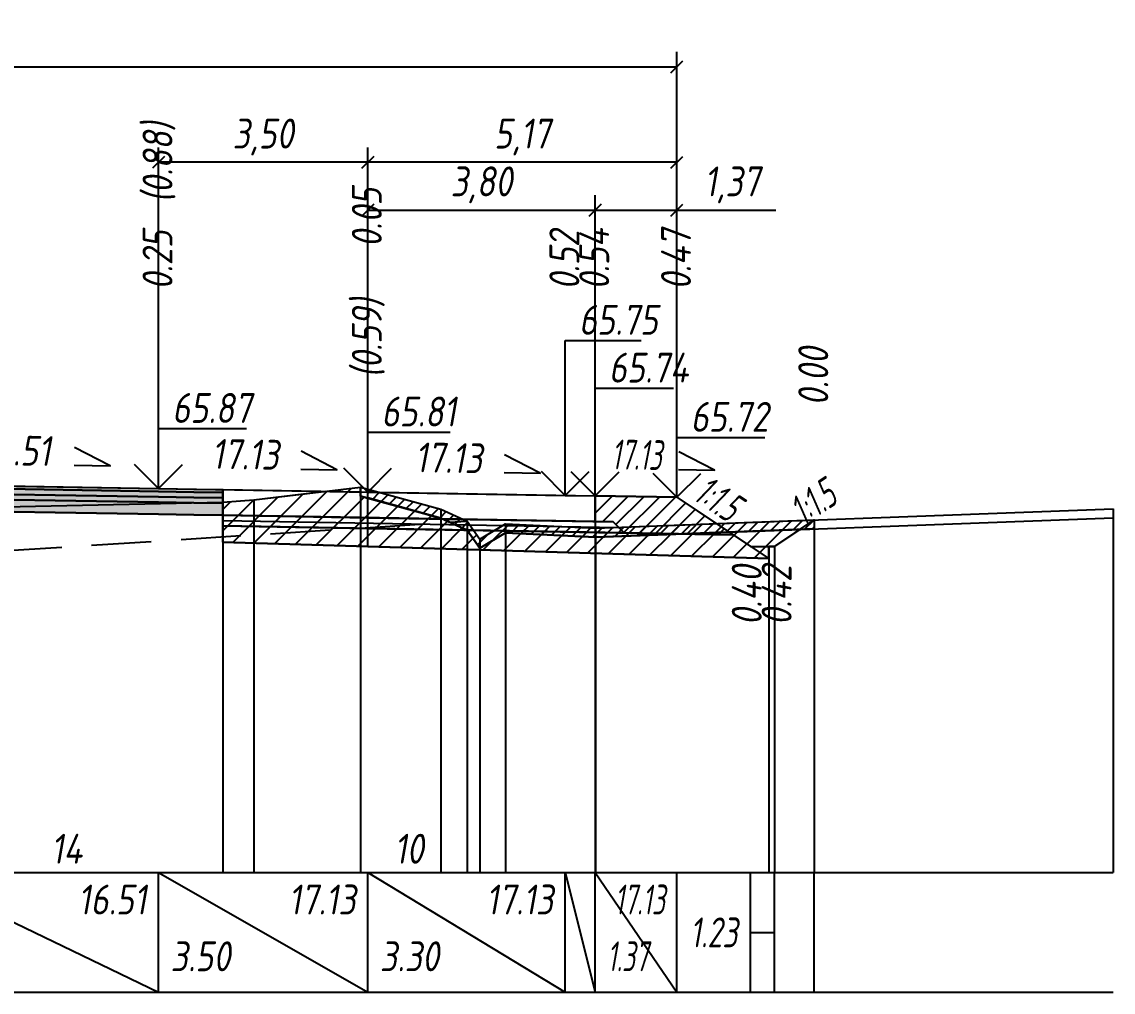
# Model space of a CAD drawing. Extents: x -717 to 1451, y -133302 to 233.
# Drawn here: x -217.5 to -126.2, y -125203.5 to -125122.3 of the extents above; entities that cross this region are included whole.
import ezdxf
from ezdxf.enums import TextEntityAlignment as Align

# ---------------------------------------------------------------- set-up
doc = ezdxf.new("R2010")
doc.units = 0
doc.linetypes.add('штриховая', pattern=[0.75, 0.5, -0.25])
for name, color, linetype in [('Интерполированный поперечник', 2, 'Continuous'), ('Код_514', 1, 'Continuous'), ('Контур_0', 7, 'Continuous'), ('Контур_2521', 7, 'Continuous'), ('Контур_2564', 7, 'Continuous'), ('Контур_2660', 7, 'Continuous'), ('Контур_2665', 7, 'Continuous'), ('Контур_400', 7, 'Continuous'), ('Контур_508', 7, 'Continuous'), ('Контур_512', 7, 'Continuous'), ('Контур_513', 7, 'Continuous'), ('Контур_818', 7, 'Continuous'), ('Красный поперечник', 1, 'Continuous'), ('Объём_2501', 7, 'Continuous'), ('Объём_2564', 7, 'Continuous'), ('Объём_2650', 7, 'Continuous'), ('Объём_2660', 7, 'Continuous'), ('Объём_2661', 7, 'Continuous'), ('Объём_2662', 7, 'Continuous'), ('Объём_2663', 7, 'Continuous'), ('Объём_2664', 7, 'Continuous'), ('Объём_2665', 7, 'Continuous'), ('Объём_2666', 7, 'Continuous'), ('Объём_2667', 7, 'Continuous'), ('Объём_2668', 7, 'Continuous'), ('Объём_2669', 7, 'Continuous'), ('Объём_2675', 7, 'Continuous'), ('Объём_2753', 7, 'Continuous'), ('Откосы', 7, 'Continuous'), ('Отметки покрытия', 7, 'Continuous'), ('Рабочие отметки', 7, 'Continuous'), ('Рабочие отметки доп.', 7, 'Continuous'), ('Слои выравнивания', 7, 'Continuous'), ('Таблица', 7, 'Continuous'), ('Уклоны проезжей части', 7, 'Continuous'), ('Черный поперечник', 3, 'Continuous')]:
    doc.layers.add(name, color=color, linetype=linetype)
for name, color, linetype, true_color in [('Контур_2540', 2, 'Continuous', 0xffff00), ('Контур_2560', 2, 'Continuous', 0xffff00), ('Контур_2561', 7, 'Continuous', 0xff8040), ('Контур_2562', 3, 'Continuous', 0x00ff00), ('Контур_2563', 7, 'Continuous', 0xff8000), ('Контур_2570', 7, 'Continuous', 0x80ff00), ('Контур_2725', 7, 'Continuous', 0x323232), ('Контур_2736', 4, 'Continuous', 0x00ffff), ('Контур_2737', 4, 'Continuous', 0x00ffff), ('Контур_2738', 4, 'Continuous', 0x00ffff), ('Контур_2739', 4, 'Continuous', 0x00ffff), ('Контур_2741', 4, 'Continuous', 0x00ffff), ('Контур_2742', 4, 'Continuous', 0x00ffff), ('Контур_2743', 4, 'Continuous', 0x00ffff), ('Контур_2744', 7, 'Continuous', 0xa4ffff), ('Контур_2745', 7, 'Continuous', 0xa4ffff), ('Контур_2747', 4, 'Continuous', 0x00ffff), ('Контур_2748', 4, 'Continuous', 0x00ffff), ('Контур_2749', 4, 'Continuous', 0x00ffff), ('Контур_2750', 4, 'Continuous', 0x00ffff), ('Контур_2751', 4, 'Continuous', 0x00ffff), ('Контур_2752', 4, 'Continuous', 0x00ffff), ('Контур_2760', 7, 'Continuous', 0x323232), ('Контур_2761', 7, 'Continuous', 0x323232), ('Контур_2762', 7, 'Continuous', 0x323232), ('Контур_2763', 7, 'Continuous', 0x323232), ('Контур_402', 7, 'Continuous', 0xff6464), ('Контур_703', 4, 'Continuous', 0x00ffff), ('Контур_705', 4, 'Continuous', 0x00ffff), ('Контур_707', 4, 'Continuous', 0x00ffff), ('Контур_720', 131, 'Continuous', 0xaaffff), ('Объём_2500', 7, 'Continuous', 0xc0c0c0), ('Объём_2520', 7, 'Continuous', 0x80ffff), ('Объём_2540', 2, 'Continuous', 0xffff00), ('Объём_2560', 2, 'Continuous', 0xffff00), ('Объём_2561', 7, 'Continuous', 0xff8040), ('Объём_2562', 3, 'Continuous', 0x00ff00), ('Объём_2563', 7, 'Continuous', 0xff8000), ('Объём_2570', 7, 'Continuous', 0x80ff00), ('Объём_2600', 7, 'Continuous', 0x808000), ('Объём_2746', 2, 'Continuous', 0xffff00)]:
    doc.layers.add(name, color=color, linetype=linetype, true_color=true_color)
doc.styles.get("Standard").update_dxf_attribs({"font": 'txt', "height": 2.5})
doc.styles.add('М', font='romand.shx', dxfattribs={"width": 0.8, "oblique": 10, "height": 2.5})
doc.dimstyles.new('ISO-25', dxfattribs={"dimtxt": 2.5, "dimasz": 2.5, "dimexe": 1.25, "dimexo": 0.625, "dimtad": 1, "dimtxsty": 'Standard', "dimcen": 2.5, "dimadec": 0, "dimazin": 0, "dimtfac": 1, "dimtmove": 0, "dimatfit": 3, "dimfxl": 1, "dimarcsym": 0})

# ---------------------------------------------------------------- blocks, each defined once
blk = doc.blocks.new('_Oblique')
at = {"color": 0, "linetype": 'ByBlock', "lineweight": -2}
blk.add_line((-0.5, -0.5), (0.5, 0.5), dxfattribs=at)
blk = doc.blocks.new('*D2640')
at = {"color": 0, "lineweight": -2, "transparency": 16777216}
for p, q in [((-169.551, -125161.43), (-169.551, -125136.837)), ((-162.714, -125161.547), (-162.714, -125136.837)), ((-169.551, -125138.087), (-162.714, -125138.087)), ((-162.714, -125138.087), (-154.454, -125138.087))]:
    blk.add_line(p, q, dxfattribs=at)
at = {"layer": 'Defpoints', "color": 0, "transparency": 16777216}
for p in [(-162.714, -125138.087), (-169.551, -125162.055), (-162.714, -125162.172)]:
    blk.add_point(p, dxfattribs=at)
at = {"color": 0, "lineweight": -2, "transparency": 16777216, "rotation": 180}
blk.add_blockref('_Oblique', (-169.551, -125138.087), dxfattribs=at)
at = {"color": 0, "lineweight": -2, "transparency": 16777216}
blk.add_blockref('_Oblique', (-162.714, -125138.087), dxfattribs=at)
at = {"color": 0, "transparency": 16777216, "insert": (-158.084, -125135.974), "char_height": 2.5, "width": 9.16667, "attachment_point": 5, "style": 'М'}
blk.add_mtext('1,37', dxfattribs=at)
blk = doc.blocks.new('*D2642')
at = {"color": 0, "lineweight": -2, "transparency": 16777216}
for p, q in [((-188.57, -125161.104), (-188.57, -125136.837)), ((-169.551, -125161.43), (-169.551, -125136.837)), ((-188.57, -125138.087), (-169.551, -125138.087))]:
    blk.add_line(p, q, dxfattribs=at)
at = {"layer": 'Defpoints', "color": 0, "transparency": 16777216}
for p in [(-169.551, -125138.087), (-188.57, -125161.729), (-169.551, -125162.055)]:
    blk.add_point(p, dxfattribs=at)
at = {"color": 0, "lineweight": -2, "transparency": 16777216, "rotation": 180}
blk.add_blockref('_Oblique', (-188.57, -125138.087), dxfattribs=at)
at = {"color": 0, "lineweight": -2, "transparency": 16777216}
blk.add_blockref('_Oblique', (-169.551, -125138.087), dxfattribs=at)
at = {"color": 0, "transparency": 16777216, "insert": (-179.06, -125135.974), "char_height": 2.5, "width": 9.58333, "attachment_point": 5, "style": 'М'}
blk.add_mtext('3,80', dxfattribs=at)
blk = doc.blocks.new('*D2644')
at = {"color": 0, "lineweight": -2, "transparency": 16777216}
for p, q in [((-206.07, -125160.804), (-206.07, -125132.837)), ((-188.57, -125161.104), (-188.57, -125132.837)), ((-188.57, -125134.087), (-206.07, -125134.087))]:
    blk.add_line(p, q, dxfattribs=at)
at = {"layer": 'Defpoints', "color": 0, "transparency": 16777216}
for p in [(-206.07, -125134.087), (-206.07, -125161.429), (-188.57, -125161.729)]:
    blk.add_point(p, dxfattribs=at)
at = {"color": 0, "lineweight": -2, "transparency": 16777216, "rotation": 180}
blk.add_blockref('_Oblique', (-206.07, -125134.087), dxfattribs=at)
at = {"color": 0, "lineweight": -2, "transparency": 16777216}
blk.add_blockref('_Oblique', (-188.57, -125134.087), dxfattribs=at)
at = {"color": 0, "transparency": 16777216, "insert": (-197.32, -125131.974), "char_height": 2.5, "width": 9.58333, "attachment_point": 5, "style": 'М'}
blk.add_mtext('3,50', dxfattribs=at)
blk = doc.blocks.new('*D2645')
at = {"color": 0, "lineweight": -2, "transparency": 16777216}
for p, q in [((-188.57, -125161.104), (-188.57, -125132.837)), ((-162.714, -125161.547), (-162.714, -125132.837)), ((-162.714, -125134.087), (-188.57, -125134.087))]:
    blk.add_line(p, q, dxfattribs=at)
at = {"layer": 'Defpoints', "color": 0, "transparency": 16777216}
for p in [(-188.57, -125134.087), (-188.57, -125161.729), (-162.714, -125162.172)]:
    blk.add_point(p, dxfattribs=at)
at = {"color": 0, "lineweight": -2, "transparency": 16777216, "rotation": 180}
blk.add_blockref('_Oblique', (-188.57, -125134.087), dxfattribs=at)
at = {"color": 0, "lineweight": -2, "transparency": 16777216}
blk.add_blockref('_Oblique', (-162.714, -125134.087), dxfattribs=at)
at = {"color": 0, "transparency": 16777216, "insert": (-175.642, -125131.974), "char_height": 2.5, "width": 9.16667, "attachment_point": 5, "style": 'М'}
blk.add_mtext('5,17', dxfattribs=at)
blk = doc.blocks.new('*D2647')
at = {"color": 0, "lineweight": -2, "transparency": 16777216}
for p, q in [((-302.57, -125162.345), (-302.57, -125124.837)), ((-162.714, -125161.547), (-162.714, -125124.837)), ((-302.57, -125126.087), (-162.714, -125126.087))]:
    blk.add_line(p, q, dxfattribs=at)
at = {"layer": 'Defpoints', "color": 0, "transparency": 16777216}
for p in [(-162.714, -125126.087), (-162.714, -125162.172), (-302.57, -125162.97)]:
    blk.add_point(p, dxfattribs=at)
at = {"color": 0, "lineweight": -2, "transparency": 16777216, "rotation": 180}
blk.add_blockref('_Oblique', (-302.57, -125126.087), dxfattribs=at)
at = {"color": 0, "lineweight": -2, "transparency": 16777216}
blk.add_blockref('_Oblique', (-162.714, -125126.087), dxfattribs=at)
at = {"color": 0, "transparency": 16777216, "insert": (-232.642, -125123.974), "char_height": 2.5, "width": 12.5, "attachment_point": 5, "style": 'М'}
blk.add_mtext('27,97', dxfattribs=at)

msp = doc.modelspace()

# ---------------------------------------------------------------- hatches: boundary and pattern name
at = {"layer": 'Объём_2563'}
h = msp.add_hatch(dxfattribs=at)
h.set_pattern_fill('ANSI31', color=256, scale=0.3)
h.set_pattern_definition([(45, (-422.5457, 22.4927), (-0.673519209, 0.673519209), [])])
h.paths.add_polyline_path([(-167.135, -125165.083), (-168.051, -125164.168), (-169.551, -125164.142), (-169.551, -125161.992), (-162.714, -125162.109), (-158.019, -125165.24)])
at = {"layer": 'Объём_2570'}
h = msp.add_hatch(dxfattribs=at)
h.set_pattern_fill('ANSI31', color=256, scale=0.2)
h.set_pattern_definition([(45, (-422.5457, 22.49266), (-0.449012806, 0.449012806), [])])
h.paths.add_polyline_path([(-188.57, -125161.417), (-182.447, -125163.099), (-180.266, -125164.116), (-179.202, -125165.616), (-177.046, -125164.33), (-169.51, -125164.696), (-151.233, -125164.007), (-151.233, -125164.757), (-169.51, -125165.446), (-177.046, -125165.08), (-179.202, -125166.366), (-180.266, -125164.866), (-182.447, -125163.849), (-188.57, -125162.167)])
at = {"layer": 'Объём_2600'}
h = msp.add_hatch(dxfattribs=at)
h.set_pattern_fill('ANSI31', color=6, scale=0.4)
h.set_pattern_definition([(45, (-422.5457, 22.4927), (-0.898025612, 0.898025612), [])])
h.paths.add_polyline_path([(-154.55, -125166.218), (-155.036, -125166.218), (-155.036, -125167.228), (-200.683, -125165.858), (-200.683, -125162.516), (-198.104, -125162.331), (-189.173, -125161.251), (-189.173, -125162.001), (-182.447, -125163.849), (-180.266, -125164.866), (-179.202, -125166.366), (-177.046, -125165.08), (-169.51, -125165.446), (-152.425, -125164.802)])
h = msp.add_hatch(dxfattribs=at)
h.set_pattern_fill('HONEY', color=5, scale=0.3)
h.set_pattern_definition([(0, (-422.5457, 22.49266), (1.42875, 0.8248891935), [0.9525, -1.905]), (120, (-422.5457, 22.49266), (-1.428749997, 0.824889199), [0.9525, -1.905]), (60, (-422.5457, 22.49266), (3e-09, 1.6497783924), [-1.905, 0.9525])])
h.paths.add_polyline_path([(-152.425, -125164.802), (-151.233, -125164.007), (-151.233, -125164.757)])
at = {"layer": 'Слои выравнивания'}
for color, points in [(2, [(-226.82, -125161.024), (-206.07, -125161.367), (-203.115, -125161.417), (-200.683, -125161.459), (-200.683, -125161.709), (-203.115, -125161.667), (-206.07, -125161.617), (-226.82, -125161.274)]), (3, [(-226.82, -125161.274), (-206.07, -125161.617), (-203.115, -125161.667), (-200.683, -125161.709), (-200.683, -125162.159), (-203.115, -125162.117), (-206.07, -125162.067), (-226.82, -125161.724)]), (4, [(-226.82, -125161.724), (-206.07, -125162.067), (-203.115, -125162.117), (-200.683, -125162.159), (-200.683, -125162.609), (-203.115, -125162.567), (-206.07, -125162.517), (-226.82, -125162.174)]), (5, [(-226.82, -125162.174), (-206.07, -125162.517), (-203.115, -125162.567), (-200.683, -125162.609), (-200.683, -125163.609), (-203.115, -125163.567), (-206.07, -125163.517), (-226.82, -125163.174)])]:
    msp.add_hatch(color=color, dxfattribs=at).paths.add_polyline_path(points)

# ---------------------------------------------------------------- linework, layer by layer
at = {"layer": 'Интерполированный поперечник', "linetype": 'штриховая', "ltscale": 10, "flags": 128}
msp.add_lwpolyline([(-323.934, -125173.3), (-180.323, -125164.11)], dxfattribs=at)
at = {"layer": 'Код_514'}
for p, q in [((-226.82, -125193.507), (-206.07, -125203.507)), ((-206.07, -125203.507), (-206.07, -125193.507)), ((-206.07, -125193.507), (-188.57, -125203.507)), ((-188.57, -125203.507), (-188.57, -125193.507)), ((-188.57, -125193.507), (-172.051, -125203.507)), ((-172.051, -125203.507), (-172.051, -125193.507)), ((-172.051, -125193.507), (-169.551, -125203.507)), ((-169.551, -125203.507), (-169.551, -125193.507)), ((-169.551, -125193.507), (-162.714, -125203.507)), ((-162.714, -125203.507), (-162.714, -125193.507)), ((-156.55, -125203.507), (-156.55, -125193.507)), ((-154.55, -125203.507), (-154.55, -125193.507)), ((-151.233, -125203.507), (-151.233, -125193.507)), ((-156.55, -125198.507), (-154.55, -125198.507))]:
    msp.add_line(p, q, dxfattribs=at)
at = {"layer": 'Контур_0', "flags": 128}
for points in [[(-200.683, -125161.459), (-169.551, -125161.992), (-169.551, -125164.142), (-200.683, -125163.609), (-200.683, -125161.459), (-200.683, -125161.459)], [(-162.714, -125162.109), (-159.406, -125164.315), (-159.406, -125164.315), (-159.406, -125164.315), (-159.406, -125164.315), (-159.406, -125164.315), (-159.406, -125164.315), (-159.406, -125164.315), (-159.406, -125164.315), (-159.406, -125164.315), (-159.406, -125164.315), (-159.406, -125164.315), (-159.406, -125164.315), (-159.406, -125164.315), (-159.406, -125164.315), (-156.55, -125166.218)], [(-162.714, -125162.109), (-159.406, -125164.315), (-159.406, -125164.315), (-159.406, -125164.315), (-159.406, -125164.315), (-159.406, -125164.315), (-159.406, -125164.315), (-159.406, -125164.315), (-159.406, -125164.315), (-159.406, -125164.315), (-159.406, -125164.315), (-159.406, -125164.315), (-159.406, -125164.315), (-159.406, -125164.315), (-159.406, -125164.315), (-156.55, -125166.218), (-154.55, -125166.218), (-151.233, -125164.007), (-151.233, -125164.007), (-151.233, -125164.007), (-151.233, -125164.007), (-151.233, -125164.007), (-151.233, -125164.007), (-151.233, -125164.007), (-151.233, -125164.007), (-151.233, -125164.007), (-151.233, -125164.007), (-151.233, -125164.007), (-151.233, -125164.007), (-151.233, -125164.007)], [(-188.57, -125163.816), (-168.051, -125164.168), (-167.135, -125165.083), (-200.683, -125164.509), (-200.683, -125163.609), (-188.57, -125163.816), (-188.57, -125163.816)], [(-169.551, -125164.142), (-168.051, -125164.168), (-167.135, -125165.083), (-158.019, -125165.24)]]:
    msp.add_lwpolyline(points, dxfattribs=at)
at = {"layer": 'Контур_2521', "color": 250, "flags": 128}
msp.add_lwpolyline([(-200.683, -125164.059), (-167.593, -125164.626)], dxfattribs=at)
at = {"layer": 'Контур_2540', "flags": 128}
msp.add_lwpolyline([(-188.57, -125164.716), (-158.019, -125165.24), (-155.036, -125167.228), (-200.683, -125165.858), (-200.683, -125164.509), (-188.57, -125164.716), (-188.57, -125164.716)], dxfattribs=at)
at = {"layer": 'Контур_2560', "flags": 128}
msp.add_lwpolyline([(-169.551, -125161.992), (-162.714, -125162.109), (-162.714, -125162.109), (-162.714, -125162.109)], dxfattribs=at)
at = {"layer": 'Контур_2561', "flags": 128}
msp.add_lwpolyline([(-169.551, -125161.992), (-169.551, -125161.992), (-162.714, -125162.109), (-162.714, -125162.109), (-169.551, -125161.992)], dxfattribs=at)
at = {"layer": 'Контур_2562', "flags": 128}
msp.add_lwpolyline([(-162.714, -125162.109), (-162.714, -125162.109), (-162.714, -125162.109), (-162.714, -125162.109), (-162.714, -125162.109)], dxfattribs=at)
at = {"layer": 'Контур_2563', "flags": 128}
msp.add_lwpolyline([(-167.135, -125165.083), (-168.051, -125164.168), (-169.551, -125164.142), (-169.551, -125161.992), (-162.714, -125162.109), (-158.019, -125165.24), (-167.135, -125165.083), (-167.135, -125165.083)], dxfattribs=at)
at = {"layer": 'Контур_2564', "flags": 128}
msp.add_lwpolyline([(-169.551, -125161.992), (-162.714, -125162.109)], dxfattribs=at)
at = {"layer": 'Контур_2570', "flags": 128}
msp.add_lwpolyline([(-342.546, -125174.257), (-323.963, -125174.033), (-323.963, -125174.033), (-316.858, -125171.655), (-303.232, -125165.722), (-303.232, -125164.972), (-290.601, -125163.821), (-286.46, -125163.423), (-285.96, -125164.173), (-257.79, -125163.657), (-250.225, -125163.495), (-239.964, -125163.345), (-226.82, -125163.067), (-200.683, -125162.516), (-198.104, -125162.331), (-189.173, -125161.251), (-189.173, -125162.001), (-182.447, -125163.849), (-180.266, -125164.866), (-180.266, -125164.866), (-179.202, -125166.366), (-177.046, -125165.08), (-169.51, -125165.446), (-126.233, -125163.815)], dxfattribs=at)
at = {"layer": 'Контур_2660', "flags": 128}
msp.add_lwpolyline([(-200.683, -125165.858), (-155.036, -125167.228)], dxfattribs=at)
at = {"layer": 'Контур_2665', "flags": 128}
msp.add_lwpolyline([(-162.714, -125162.109), (-162.714, -125162.109)], dxfattribs=at)
at = {"layer": 'Контур_2725', "flags": 128}
msp.add_lwpolyline([(-285.07, -125164.357), (-282.57, -125164.306), (-265.07, -125163.946), (-257.79, -125163.796), (-250.225, -125163.64), (-247.57, -125163.586), (-239.964, -125163.435), (-226.82, -125163.174), (-206.07, -125163.517), (-203.115, -125163.567), (-200.683, -125163.609)], dxfattribs=at)
at = {"layer": 'Контур_2736', "flags": 128}
for points in [[(-162.714, -125162.109), (-159.406, -125164.315)], [(-159.406, -125164.315), (-156.55, -125166.218)]]:
    msp.add_lwpolyline(points, dxfattribs=at)
at = {"layer": 'Контур_2737', "flags": 128}
msp.add_lwpolyline([(-159.406, -125164.315), (-159.406, -125164.315)], dxfattribs=at)
at = {"layer": 'Контур_2738', "flags": 128}
msp.add_lwpolyline([(-159.406, -125164.315), (-159.406, -125164.315)], dxfattribs=at)
at = {"layer": 'Контур_2739', "flags": 128}
msp.add_lwpolyline([(-159.406, -125164.315), (-159.406, -125164.315)], dxfattribs=at)
at = {"layer": 'Контур_2741', "flags": 128}
msp.add_lwpolyline([(-151.233, -125164.007), (-151.233, -125164.007)], dxfattribs=at)
at = {"layer": 'Контур_2742', "flags": 128}
msp.add_lwpolyline([(-151.233, -125164.007), (-151.233, -125164.007)], dxfattribs=at)
at = {"layer": 'Контур_2743', "flags": 128}
msp.add_lwpolyline([(-151.233, -125164.007), (-151.233, -125164.007)], dxfattribs=at)
at = {"layer": 'Контур_2744', "flags": 128}
msp.add_lwpolyline([(-151.233, -125164.007), (-151.233, -125164.007)], dxfattribs=at)
msp.add_lwpolyline([(-151.233, -125164.007), (-151.233, -125164.007)], dxfattribs=at)
msp.add_lwpolyline([(-151.233, -125164.007), (-151.233, -125164.007)], dxfattribs=at)
msp.add_lwpolyline([(-151.233, -125164.007), (-151.233, -125164.007)], dxfattribs=at)
msp.add_lwpolyline([(-151.233, -125164.007), (-151.233, -125164.007)], dxfattribs=at)
msp.add_lwpolyline([(-151.233, -125164.007), (-151.233, -125164.007)], dxfattribs=at)
at = {"layer": 'Контур_2745', "flags": 128}
msp.add_lwpolyline([(-159.406, -125164.315), (-159.406, -125164.315)], dxfattribs=at)
msp.add_lwpolyline([(-159.406, -125164.315), (-159.406, -125164.315)], dxfattribs=at)
msp.add_lwpolyline([(-159.406, -125164.315), (-159.406, -125164.315)], dxfattribs=at)
msp.add_lwpolyline([(-159.406, -125164.315), (-159.406, -125164.315)], dxfattribs=at)
msp.add_lwpolyline([(-159.406, -125164.315), (-159.406, -125164.315)], dxfattribs=at)
msp.add_lwpolyline([(-159.406, -125164.315), (-159.406, -125164.315)], dxfattribs=at)
at = {"layer": 'Контур_2747', "flags": 128}
msp.add_lwpolyline([(-159.406, -125164.315), (-159.406, -125164.315)], dxfattribs=at)
at = {"layer": 'Контур_2748', "flags": 128}
msp.add_lwpolyline([(-159.406, -125164.315), (-159.406, -125164.315)], dxfattribs=at)
at = {"layer": 'Контур_2749', "flags": 128}
msp.add_lwpolyline([(-159.406, -125164.315), (-159.406, -125164.315)], dxfattribs=at)
at = {"layer": 'Контур_2750', "flags": 128}
msp.add_lwpolyline([(-151.233, -125164.007), (-151.233, -125164.007)], dxfattribs=at)
at = {"layer": 'Контур_2751', "flags": 128}
msp.add_lwpolyline([(-151.233, -125164.007), (-151.233, -125164.007)], dxfattribs=at)
at = {"layer": 'Контур_2752', "flags": 128}
msp.add_lwpolyline([(-151.233, -125164.007), (-151.233, -125164.007)], dxfattribs=at)
at = {"layer": 'Контур_2760', "flags": 128}
msp.add_lwpolyline([(-285.07, -125162.207), (-282.57, -125162.156), (-265.07, -125161.796), (-257.79, -125161.646), (-250.225, -125161.49), (-247.57, -125161.436), (-239.964, -125161.285), (-226.82, -125161.024), (-206.07, -125161.367), (-203.115, -125161.417), (-200.683, -125161.459)], dxfattribs=at)
at = {"layer": 'Контур_2761', "flags": 128}
msp.add_lwpolyline([(-285.07, -125162.457), (-282.57, -125162.406), (-265.07, -125162.046), (-257.79, -125161.896), (-250.225, -125161.74), (-247.57, -125161.686), (-239.964, -125161.535), (-226.82, -125161.274), (-206.07, -125161.617), (-203.115, -125161.667), (-200.683, -125161.709)], dxfattribs=at)
at = {"layer": 'Контур_2762', "flags": 128}
msp.add_lwpolyline([(-285.07, -125162.907), (-282.57, -125162.856), (-265.07, -125162.496), (-257.79, -125162.346), (-250.225, -125162.19), (-247.57, -125162.136), (-239.964, -125161.985), (-226.82, -125161.724), (-206.07, -125162.067), (-203.115, -125162.117), (-200.683, -125162.159)], dxfattribs=at)
at = {"layer": 'Контур_2763', "flags": 128}
msp.add_lwpolyline([(-285.07, -125163.357), (-282.57, -125163.306), (-265.07, -125162.946), (-257.79, -125162.796), (-250.225, -125162.64), (-247.57, -125162.586), (-239.964, -125162.435), (-226.82, -125162.174), (-206.07, -125162.517), (-203.115, -125162.567), (-200.683, -125162.609)], dxfattribs=at)
at = {"layer": 'Контур_400', "flags": 128}
msp.add_lwpolyline([(-226.82, -125161.024), (-206.07, -125161.367), (-188.57, -125161.666), (-188.57, -125161.666), (-188.57, -125161.666), (-188.57, -125161.666), (-172.051, -125161.949), (-172.051, -125161.949), (-169.551, -125161.992)], dxfattribs=at)
at = {"layer": 'Контур_402', "flags": 128}
msp.add_lwpolyline([(-309.543, -125167.556), (-285.07, -125166.822), (-285.07, -125164.357), (-247.57, -125163.586), (-226.82, -125163.174), (-206.07, -125163.517), (-200.683, -125163.609), (-200.683, -125165.858), (-155.036, -125167.228)], dxfattribs=at)
at = {"layer": 'Контур_508', "flags": 128}
msp.add_lwpolyline([(-317.546, -125172.891), (-309.543, -125167.556), (-285.07, -125166.822), (-285.07, -125164.357), (-247.57, -125163.586), (-226.82, -125163.174), (-206.07, -125163.517), (-200.683, -125163.609), (-200.683, -125165.858), (-155.036, -125167.228), (-155.036, -125166.218), (-154.55, -125166.218), (-151.233, -125164.007)], dxfattribs=at)
at = {"layer": 'Контур_512', "flags": 128}
msp.add_lwpolyline([(-200.683, -125165.858), (-155.036, -125167.228), (-155.036, -125166.218), (-154.55, -125166.218), (-151.233, -125164.007)], dxfattribs=at)
at = {"layer": 'Контур_513', "flags": 128}
msp.add_lwpolyline([(-317.546, -125172.891), (-309.543, -125167.556), (-285.07, -125166.822), (-285.07, -125164.357), (-247.57, -125163.586), (-226.82, -125163.174), (-206.07, -125163.517), (-200.683, -125163.609), (-200.683, -125165.858), (-155.036, -125167.228), (-155.036, -125166.218), (-154.55, -125166.218), (-151.233, -125164.007)], dxfattribs=at)
at = {"layer": 'Контур_703', "flags": 128}
msp.add_lwpolyline([(-162.714, -125162.109), (-159.406, -125164.315)], dxfattribs=at)
at = {"layer": 'Контур_705', "flags": 128}
msp.add_lwpolyline([(-159.406, -125164.315), (-159.406, -125164.315)], dxfattribs=at)
at = {"layer": 'Контур_707', "flags": 128}
msp.add_lwpolyline([(-154.55, -125166.218), (-151.233, -125164.007)], dxfattribs=at)
at = {"layer": 'Контур_720', "flags": 128}
msp.add_lwpolyline([(-156.55, -125166.218), (-154.55, -125166.218)], dxfattribs=at)
at = {"layer": 'Контур_818', "flags": 128}
msp.add_lwpolyline([(-317.546, -125171.885), (-316.858, -125171.655), (-303.232, -125165.722), (-303.232, -125164.972), (-290.601, -125163.821), (-286.46, -125163.423), (-285.96, -125164.173), (-257.79, -125163.657), (-250.225, -125163.495), (-239.964, -125163.345), (-226.82, -125163.067), (-200.683, -125162.516), (-198.104, -125162.331), (-189.173, -125161.251), (-189.173, -125162.001), (-182.447, -125163.849), (-180.266, -125164.866), (-180.266, -125164.866), (-179.202, -125166.366), (-177.046, -125165.08), (-169.51, -125165.446), (-151.233, -125164.757)], dxfattribs=at)
at = {"layer": 'Красный поперечник'}
for p, q in [((-226.82, -125161.024), (-206.07, -125161.367)), ((-206.07, -125161.367), (-188.57, -125161.666)), ((-188.57, -125161.666), (-172.051, -125161.949)), ((-172.051, -125161.949), (-169.551, -125161.992)), ((-169.551, -125161.992), (-162.714, -125162.109)), ((-162.714, -125162.109), (-156.55, -125166.218)), ((-154.55, -125166.218), (-151.233, -125164.007)), ((-151.233, -125164.007), (-151.233, -125193.507)), ((-200.683, -125165.858), (-200.683, -125193.507)), ((-156.55, -125166.218), (-154.55, -125166.218)), ((-155.036, -125166.218), (-155.036, -125193.507)), ((-154.55, -125166.218), (-154.55, -125193.507)), ((-155.036, -125167.228), (-155.036, -125193.507))]:
    msp.add_line(p, q, dxfattribs=at)
at = {"layer": 'Объём_2500', "flags": 128}
for points in [[(-200.683, -125161.459), (-169.551, -125161.992), (-169.551, -125164.142), (-200.683, -125163.609), (-200.683, -125161.459), (-200.683, -125161.459)], [(-188.57, -125161.666), (-169.551, -125161.992), (-169.551, -125164.142), (-188.57, -125163.816), (-188.57, -125161.666)]]:
    msp.add_lwpolyline(points, dxfattribs=at)
at = {"layer": 'Объём_2501', "flags": 128}
for points in [[(-226.82, -125161.024), (-206.07, -125161.367), (-188.57, -125161.666), (-188.57, -125161.666), (-188.57, -125161.666), (-188.57, -125161.666), (-172.051, -125161.949), (-172.051, -125161.949), (-169.551, -125161.992)], [(-188.57, -125161.666), (-172.051, -125161.949), (-172.051, -125161.949), (-169.551, -125161.992)]]:
    msp.add_lwpolyline(points, dxfattribs=at)
at = {"layer": 'Объём_2520', "color": 250, "flags": 128}
for points in [[(-188.57, -125163.816), (-168.051, -125164.168), (-167.135, -125165.083), (-200.683, -125164.509), (-200.683, -125163.609), (-188.57, -125163.816), (-188.57, -125163.816)], [(-188.57, -125163.816), (-168.051, -125164.168), (-167.135, -125165.083), (-188.57, -125164.716), (-188.57, -125163.816)]]:
    msp.add_lwpolyline(points, dxfattribs=at)
at = {"layer": 'Объём_2540', "flags": 128}
for points in [[(-188.57, -125164.716), (-158.019, -125165.24), (-155.036, -125167.228), (-200.683, -125165.858), (-200.683, -125164.509), (-188.57, -125164.716), (-188.57, -125164.716)], [(-188.57, -125164.716), (-158.019, -125165.24), (-155.036, -125167.228), (-188.57, -125166.222), (-188.57, -125164.716)]]:
    msp.add_lwpolyline(points, dxfattribs=at)
at = {"layer": 'Объём_2560', "flags": 128}
msp.add_lwpolyline([(-169.551, -125161.992), (-162.714, -125162.109), (-162.714, -125162.109), (-162.714, -125162.109)], dxfattribs=at)
msp.add_lwpolyline([(-169.551, -125161.992), (-162.714, -125162.109), (-162.714, -125162.109), (-162.714, -125162.109)], dxfattribs=at)
at = {"layer": 'Объём_2561', "flags": 128}
msp.add_lwpolyline([(-169.551, -125161.992), (-169.551, -125161.992), (-162.714, -125162.109), (-162.714, -125162.109), (-169.551, -125161.992)], dxfattribs=at)
msp.add_lwpolyline([(-169.551, -125161.992), (-169.551, -125161.992), (-162.714, -125162.109), (-162.714, -125162.109), (-169.551, -125161.992)], dxfattribs=at)
at = {"layer": 'Объём_2562', "flags": 128}
msp.add_lwpolyline([(-162.714, -125162.109), (-162.714, -125162.109), (-162.714, -125162.109), (-162.714, -125162.109), (-162.714, -125162.109)], dxfattribs=at)
msp.add_lwpolyline([(-162.714, -125162.109), (-162.714, -125162.109), (-162.714, -125162.109), (-162.714, -125162.109), (-162.714, -125162.109)], dxfattribs=at)
at = {"layer": 'Объём_2563', "color": 250, "flags": 128}
msp.add_lwpolyline([(-167.135, -125165.083), (-168.051, -125164.168), (-169.551, -125164.142), (-169.551, -125161.992), (-162.714, -125162.109), (-158.019, -125165.24), (-167.135, -125165.083), (-167.135, -125165.083)], dxfattribs=at)
msp.add_lwpolyline([(-167.135, -125165.083), (-168.051, -125164.168), (-169.551, -125164.142), (-169.551, -125161.992), (-162.714, -125162.109), (-158.019, -125165.24), (-167.135, -125165.083), (-167.135, -125165.083)], dxfattribs=at)
at = {"layer": 'Объём_2564', "flags": 128}
msp.add_lwpolyline([(-169.551, -125161.992), (-162.714, -125162.109)], dxfattribs=at)
msp.add_lwpolyline([(-169.551, -125161.992), (-162.714, -125162.109)], dxfattribs=at)
at = {"layer": 'Объём_2570', "flags": 128}
for points in [[(-151.233, -125164.757), (-169.51, -125165.446), (-177.046, -125165.08), (-179.202, -125166.366), (-180.266, -125164.866), (-182.447, -125163.849), (-189.173, -125162.001), (-189.173, -125161.251), (-182.447, -125163.099), (-180.266, -125164.116), (-179.202, -125165.616), (-177.046, -125164.33), (-169.51, -125164.696), (-151.233, -125164.007), (-151.233, -125164.757), (-151.233, -125164.757)], [(-188.57, -125161.417), (-182.447, -125163.099), (-180.266, -125164.116), (-179.202, -125165.616), (-177.046, -125164.33), (-169.51, -125164.696), (-151.233, -125164.007), (-151.233, -125164.757), (-151.233, -125164.757), (-151.233, -125164.757), (-169.51, -125165.446), (-177.046, -125165.08), (-179.202, -125166.366), (-180.266, -125164.866), (-182.447, -125163.849), (-188.57, -125162.167), (-188.57, -125161.417)]]:
    msp.add_lwpolyline(points, dxfattribs=at)
at = {"layer": 'Объём_2600', "color": 5, "flags": 128}
msp.add_lwpolyline([(-152.425, -125164.802), (-151.233, -125164.007), (-151.233, -125164.757), (-152.425, -125164.802), (-152.425, -125164.802)], dxfattribs=at)
msp.add_lwpolyline([(-152.425, -125164.802), (-151.233, -125164.007), (-151.233, -125164.757), (-152.425, -125164.802), (-152.425, -125164.802)], dxfattribs=at)
at = {"layer": 'Объём_2650', "color": 6, "flags": 128}
for points in [[(-154.55, -125166.218), (-155.036, -125166.218), (-155.036, -125167.228), (-200.683, -125165.858), (-200.683, -125162.516), (-198.104, -125162.331), (-189.173, -125161.251), (-189.173, -125162.001), (-182.447, -125163.849), (-180.266, -125164.866), (-179.202, -125166.366), (-177.046, -125165.08), (-169.51, -125165.446), (-152.425, -125164.802), (-154.55, -125166.218), (-154.55, -125166.218)], [(-188.57, -125162.167), (-182.447, -125163.849), (-180.266, -125164.866), (-179.202, -125166.366), (-177.046, -125165.08), (-169.51, -125165.446), (-152.425, -125164.802), (-154.55, -125166.218), (-154.55, -125166.218), (-154.55, -125166.218), (-155.036, -125166.218), (-155.036, -125167.228), (-188.57, -125166.222), (-188.57, -125162.167)]]:
    msp.add_lwpolyline(points, dxfattribs=at)
at = {"layer": 'Объём_2660', "flags": 128}
for points in [[(-200.683, -125165.858), (-155.036, -125167.228)], [(-188.57, -125166.222), (-155.036, -125167.228)]]:
    msp.add_lwpolyline(points, dxfattribs=at)
at = {"layer": 'Объём_2661', "flags": 128}
msp.add_lwpolyline([(-162.714, -125162.109), (-159.406, -125164.315), (-156.55, -125166.218)], dxfattribs=at)
msp.add_lwpolyline([(-162.714, -125162.109), (-159.406, -125164.315), (-156.55, -125166.218)], dxfattribs=at)
at = {"layer": 'Объём_2662', "flags": 128}
msp.add_lwpolyline([(-154.55, -125166.218), (-151.233, -125164.007)], dxfattribs=at)
msp.add_lwpolyline([(-154.55, -125166.218), (-151.233, -125164.007)], dxfattribs=at)
at = {"layer": 'Объём_2663', "flags": 128}
msp.add_lwpolyline([(-156.55, -125166.218), (-154.55, -125166.218)], dxfattribs=at)
msp.add_lwpolyline([(-156.55, -125166.218), (-154.55, -125166.218)], dxfattribs=at)
at = {"layer": 'Объём_2664', "flags": 128}
msp.add_lwpolyline([(-156.55, -125166.218), (-154.55, -125166.218)], dxfattribs=at)
msp.add_lwpolyline([(-156.55, -125166.218), (-154.55, -125166.218)], dxfattribs=at)
at = {"layer": 'Объём_2665', "flags": 128}
msp.add_lwpolyline([(-162.714, -125162.109), (-162.714, -125162.109)], dxfattribs=at)
msp.add_lwpolyline([(-162.714, -125162.109), (-162.714, -125162.109)], dxfattribs=at)
at = {"layer": 'Объём_2666', "flags": 128}
for points in [[(-162.714, -125162.109), (-159.406, -125164.315)], [(-162.714, -125162.109), (-159.406, -125164.315)], [(-159.406, -125164.315), (-156.55, -125166.218)], [(-159.406, -125164.315), (-156.55, -125166.218)]]:
    msp.add_lwpolyline(points, dxfattribs=at)
at = {"layer": 'Объём_2667', "flags": 128}
for points in [[(-151.233, -125164.007), (-151.233, -125164.007)], [(-151.233, -125164.007), (-151.233, -125164.007)], [(-159.406, -125164.315), (-159.406, -125164.315)], [(-159.406, -125164.315), (-159.406, -125164.315)]]:
    msp.add_lwpolyline(points, dxfattribs=at)
at = {"layer": 'Объём_2668', "flags": 128}
for points in [[(-151.233, -125164.007), (-151.233, -125164.007)], [(-151.233, -125164.007), (-151.233, -125164.007)], [(-159.406, -125164.315), (-159.406, -125164.315)], [(-159.406, -125164.315), (-159.406, -125164.315)]]:
    msp.add_lwpolyline(points, dxfattribs=at)
at = {"layer": 'Объём_2669', "flags": 128}
for points in [[(-151.233, -125164.007), (-151.233, -125164.007)], [(-151.233, -125164.007), (-151.233, -125164.007)], [(-159.406, -125164.315), (-159.406, -125164.315)], [(-159.406, -125164.315), (-159.406, -125164.315)]]:
    msp.add_lwpolyline(points, dxfattribs=at)
at = {"layer": 'Объём_2675', "flags": 128}
for points in [[(-151.233, -125164.007), (-151.233, -125164.007)], [(-151.233, -125164.007), (-151.233, -125164.007)], [(-151.233, -125164.007), (-151.233, -125164.007)], [(-151.233, -125164.007), (-151.233, -125164.007)], [(-151.233, -125164.007), (-151.233, -125164.007)], [(-151.233, -125164.007), (-151.233, -125164.007)], [(-151.233, -125164.007), (-151.233, -125164.007)], [(-151.233, -125164.007), (-151.233, -125164.007)], [(-151.233, -125164.007), (-151.233, -125164.007)], [(-151.233, -125164.007), (-151.233, -125164.007)], [(-151.233, -125164.007), (-151.233, -125164.007)], [(-151.233, -125164.007), (-151.233, -125164.007)], [(-159.406, -125164.315), (-159.406, -125164.315)], [(-159.406, -125164.315), (-159.406, -125164.315)], [(-159.406, -125164.315), (-159.406, -125164.315)], [(-159.406, -125164.315), (-159.406, -125164.315)], [(-159.406, -125164.315), (-159.406, -125164.315)], [(-159.406, -125164.315), (-159.406, -125164.315)], [(-159.406, -125164.315), (-159.406, -125164.315)], [(-159.406, -125164.315), (-159.406, -125164.315)], [(-159.406, -125164.315), (-159.406, -125164.315)], [(-159.406, -125164.315), (-159.406, -125164.315)], [(-159.406, -125164.315), (-159.406, -125164.315)], [(-159.406, -125164.315), (-159.406, -125164.315)]]:
    msp.add_lwpolyline(points, dxfattribs=at)
at = {"layer": 'Объём_2746', "flags": 128}
for points in [[(-156.55, -125166.218), (-155.036, -125166.218), (-155.036, -125167.228), (-200.683, -125165.858), (-200.683, -125162.516), (-198.104, -125162.331), (-192.108, -125161.606), (-189.173, -125161.656), (-189.173, -125162.001), (-182.447, -125163.849), (-180.266, -125164.866), (-179.202, -125166.366), (-177.046, -125165.08), (-169.51, -125165.446), (-158.341, -125165.025), (-156.55, -125166.218), (-156.55, -125166.218)], [(-188.57, -125162.167), (-182.447, -125163.849), (-180.266, -125164.866), (-179.202, -125166.366), (-177.046, -125165.08), (-169.51, -125165.446), (-158.341, -125165.025), (-156.55, -125166.218), (-156.55, -125166.218), (-156.55, -125166.218), (-155.036, -125166.218), (-155.036, -125167.228), (-188.57, -125166.222), (-188.57, -125162.167)]]:
    msp.add_lwpolyline(points, dxfattribs=at)
at = {"layer": 'Объём_2753', "flags": 128}
msp.add_lwpolyline([(-200.683, -125161.459), (-200.683, -125161.459)], dxfattribs=at)
at = {"layer": 'Откосы', "color": 1, "flags": 128}
for points in [[(-213.11, -125159.434), (-210.11, -125159.484), (-213.085, -125157.934)], [(-194.159, -125159.754), (-191.16, -125159.805), (-194.134, -125158.254)], [(-177.15, -125160.045), (-174.15, -125160.097), (-177.124, -125158.546)], [(-162.578, -125159.792), (-159.579, -125159.843), (-162.552, -125158.292)]]:
    msp.add_lwpolyline(points, dxfattribs=at)
at = {"layer": 'Отметки покрытия', "color": 1}
for p, q in [((-172.051, -125161.949), (-172.051, -125148.992)), ((-172.051, -125148.992), (-165.701, -125148.992)), ((-169.551, -125161.992), (-169.551, -125152.992)), ((-169.551, -125152.992), (-163.001, -125152.992)), ((-206.07, -125161.367), (-206.07, -125156.367)), ((-206.07, -125156.367), (-198.72, -125156.367)), ((-188.57, -125161.666), (-188.57, -125156.666)), ((-188.57, -125156.666), (-181.67, -125156.666)), ((-162.714, -125162.109), (-162.714, -125157.109)), ((-162.714, -125157.109), (-155.364, -125157.109)), ((-206.07, -125161.367), (-208.07, -125159.367)), ((-206.07, -125161.367), (-204.07, -125159.367)), ((-188.57, -125161.666), (-190.57, -125159.666)), ((-188.57, -125161.666), (-186.57, -125159.666)), ((-172.051, -125161.949), (-174.051, -125159.949)), ((-172.051, -125161.949), (-170.051, -125159.949)), ((-169.551, -125161.992), (-171.551, -125159.992)), ((-169.551, -125161.992), (-167.551, -125159.992)), ((-162.714, -125162.109), (-164.714, -125160.109)), ((-162.714, -125162.109), (-160.714, -125160.109))]:
    msp.add_line(p, q, dxfattribs=at)
at = {"layer": 'Слои выравнивания'}
for p, q in [((-200.683, -125161.459), (-200.683, -125193.507)), ((-169.551, -125161.992), (-169.551, -125193.507))]:
    msp.add_line(p, q, dxfattribs=at)
at = {"layer": 'Слои выравнивания', "color": 2, "flags": 128}
msp.add_lwpolyline([(-226.82, -125161.024), (-206.07, -125161.367), (-203.115, -125161.417), (-200.683, -125161.459), (-200.683, -125161.709), (-203.115, -125161.667), (-206.07, -125161.617), (-226.82, -125161.274)], close=True, dxfattribs=at)
at = {"layer": 'Слои выравнивания', "color": 3, "flags": 128}
msp.add_lwpolyline([(-226.82, -125161.274), (-206.07, -125161.617), (-203.115, -125161.667), (-200.683, -125161.709), (-200.683, -125162.159), (-203.115, -125162.117), (-206.07, -125162.067), (-226.82, -125161.724)], close=True, dxfattribs=at)
at = {"layer": 'Слои выравнивания', "color": 4, "flags": 128}
msp.add_lwpolyline([(-226.82, -125161.724), (-206.07, -125162.067), (-203.115, -125162.117), (-200.683, -125162.159), (-200.683, -125162.609), (-203.115, -125162.567), (-206.07, -125162.517), (-226.82, -125162.174)], close=True, dxfattribs=at)
at = {"layer": 'Слои выравнивания', "color": 5, "flags": 128}
msp.add_lwpolyline([(-226.82, -125162.174), (-206.07, -125162.517), (-203.115, -125162.567), (-200.683, -125162.609), (-200.683, -125163.609), (-203.115, -125163.567), (-206.07, -125163.517), (-226.82, -125163.174)], close=True, dxfattribs=at)
at = {"layer": 'Таблица'}
for p, q in [((-342.546, -125193.507), (-126.233, -125193.507)), ((-342.546, -125203.507), (-126.233, -125203.507))]:
    msp.add_line(p, q, dxfattribs=at)
at = {"layer": 'Черный поперечник', "color": 7}
for p, q in [((-189.173, -125161.251), (-189.173, -125193.507)), ((-198.104, -125162.331), (-198.104, -125193.507)), ((-200.683, -125162.516), (-200.683, -125193.507)), ((-182.447, -125163.099), (-182.447, -125193.507)), ((-126.233, -125163.065), (-126.233, -125193.507)), ((-180.266, -125164.116), (-180.266, -125193.507)), ((-177.046, -125164.33), (-177.046, -125193.507)), ((-169.51, -125164.696), (-169.51, -125193.507)), ((-179.202, -125165.616), (-179.202, -125193.507))]:
    msp.add_line(p, q, dxfattribs=at)
at = {"layer": 'Черный поперечник', "flags": 128}
msp.add_lwpolyline([(-342.546, -125173.507), (-323.963, -125173.283), (-316.858, -125170.905), (-303.232, -125164.972), (-290.601, -125163.821), (-286.46, -125163.423), (-285.96, -125164.173), (-257.79, -125163.657), (-250.225, -125163.495), (-239.964, -125163.345), (-226.82, -125163.067), (-200.683, -125162.516), (-198.104, -125162.331), (-189.173, -125161.251), (-182.447, -125163.099), (-180.266, -125164.116), (-179.202, -125165.616), (-177.046, -125164.33), (-169.51, -125164.696), (-126.233, -125163.065)], dxfattribs=at)

# ---------------------------------------------------------------- texts
at = {"layer": 'Код_514', "style": 'М', "oblique": 10}
for s, width, p in [('16.51', 0.8, (-207.07, -125194.507)), ('17.13', 0.8, (-189.57, -125194.507)), ('17.13', 0.8, (-173.051, -125194.507)), ('17.13', 0.6, (-163.714, -125194.507))]:
    msp.add_text(s, height=2.5, dxfattribs=dict(at, width=width)).set_placement(p, align=Align.TOP_RIGHT)
at = {"layer": 'Код_514', "style": 'М', "oblique": 10, "width": 0.7}
msp.add_text('1.23', height=2.5, dxfattribs=at).set_placement((-159.632, -125198.507), align=Align.MIDDLE_CENTER)
at = {"layer": 'Код_514', "style": 'М', "oblique": 10}
for s, width, p in [('3.50', 0.8, (-205.07, -125202.507)), ('3.30', 0.8, (-187.57, -125202.507)), ('1.37', 0.6, (-168.551, -125202.507))]:
    msp.add_text(s, height=2.5, dxfattribs=dict(at, width=width)).set_placement(p, align=Align.BOTTOM_LEFT)
at = {"layer": 'Отметки покрытия', "color": 1, "style": 'М', "oblique": 10, "width": 0.8}
for s, p in [('65.75', (-170.91, -125149.261)), ('65.74', (-168.41, -125153.261)), ('65.87', (-204.929, -125156.635)), ('65.81', (-187.429, -125156.935)), ('65.72', (-161.573, -125157.378))]:
    msp.add_text(s, height=2.5, dxfattribs=at).set_placement(p, align=Align.BOTTOM_LEFT)
at = {"layer": 'Рабочие отметки', "color": 1, "style": 'М', "oblique": 10, "width": 0.8}
for s, p in [('0.05', (-188.648, -125136.196)), ('0.40', (-156.878, -125167.781)), ('0.42', (-154.378, -125167.781))]:
    msp.add_text(s, height=2.5, rotation=90, dxfattribs=at).set_placement(p, align=Align.MIDDLE_RIGHT)
for s, p in [('0.25', (-206.148, -125144.742)), ('0.47', (-162.792, -125144.742)), ('0.52', (-172.129, -125144.742)), ('0.54', (-169.629, -125144.742)), ('0.00', (-151.311, -125154.438))]:
    msp.add_text(s, height=2.5, rotation=90, dxfattribs=at).set_placement(p, align=Align.MIDDLE_LEFT)
at = {"layer": 'Рабочие отметки доп.', "color": 1, "style": 'М', "oblique": 10, "width": 0.8}
for s, p in [('(0.88)', (-206.148, -125137.442)), ('(0.59)', (-188.648, -125152.097))]:
    msp.add_text(s, height=2.5, rotation=90, dxfattribs=at).set_placement(p, align=Align.MIDDLE_LEFT)
at = {"layer": 'Слои выравнивания', "style": 'М', "oblique": 10, "width": 0.8}
for s, p in [('14', (-213.751, -125193.507)), ('10', (-185.117, -125193.507))]:
    msp.add_text(s, height=2.5, dxfattribs=at).set_placement(p, align=Align.BOTTOM_CENTER)
at = {"layer": 'Уклоны проезжей части', "color": 1, "style": 'М', "oblique": 10}
for s, rotation, width, p in [('16.51', 359.0543, 0.8, (-217.968, -125160.196)), ('17.13', 359.01884, 0.8, (-198.842, -125160.517)), ('17.13', 359.01884, 0.8, (-181.833, -125160.808)), ('17.13', 359.01884, 0.6, (-166.115, -125160.554)), ('1:1.5', 33.69007, 0.6, (-150.216, -125164.156)), ('1:1.5', 326.30994, 0.6, (-160.362, -125163.891))]:
    msp.add_text(s, height=2.5, rotation=rotation, dxfattribs=dict(at, width=width)).set_placement(p, align=Align.BOTTOM_CENTER)

# ---------------------------------------------------------------- dimensions: what is measured, and where the dimension line sits
at = {"color": 5}
for base, p1, p2, picture, middle in [((-162.714, -125126.087), (-302.57, -125162.97), (-162.714, -125162.172), '*D2647', (-232.642, -125123.974)), ((-169.551, -125138.087), (-188.57, -125161.729), (-169.551, -125162.055), '*D2642', (-179.06, -125135.974)), ((-162.714, -125138.087), (-169.551, -125162.055), (-162.714, -125162.172), '*D2640', (-158.084, -125135.974))]:
    dim = msp.add_linear_dim(base=base, p1=p1, p2=p2, angle=180, dimstyle='ISO-25', override={"dimasz": 1, "dimlfac": 0.2, "dimzin": 0, "dimtxsty": 'М', "dimblk1": 'Oblique', "dimblk2": 'Oblique', "dimsah": 1}, dxfattribs=at)
    dim.commit()
    dim.dimension.update_dxf_attribs({"geometry": picture, "text_midpoint": middle})
for base, p1, p2, picture, middle in [((-206.07, -125134.087), (-188.57, -125161.729), (-206.07, -125161.429), '*D2644', (-197.32, -125131.974)), ((-188.57, -125134.087), (-162.714, -125162.172), (-188.57, -125161.729), '*D2645', (-175.642, -125131.974))]:
    dim = msp.add_linear_dim(base=base, p1=p1, p2=p2, dimstyle='ISO-25', override={"dimasz": 1, "dimlfac": 0.2, "dimzin": 0, "dimtxsty": 'М', "dimblk1": 'Oblique', "dimblk2": 'Oblique', "dimsah": 1}, dxfattribs=at)
    dim.commit()
    dim.dimension.update_dxf_attribs({"geometry": picture, "text_midpoint": middle})

doc.saveas('drawing.dxf')
